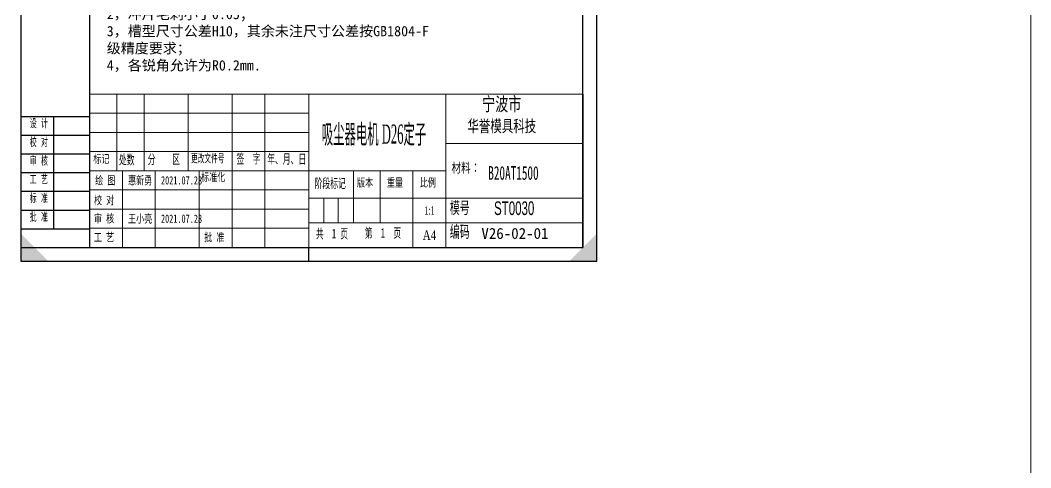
# Model space of a CAD drawing. Header units: millimetres. Extents: x 2517 to 77584, y 486 to 45347.
# Drawn here: x 2979.3 to 3117.5, y 1010.4 to 1071.7 of the extents above; entities that cross this region are included whole.
import ezdxf
from ezdxf.enums import TextEntityAlignment as Align

# ---------------------------------------------------------------- set-up
doc = ezdxf.new("R2010")
doc.units = ezdxf.units.MM
doc.linetypes.add('SLD-实线', pattern=[0])
for name, color, linetype in [('01', 7, 'Continuous'), ('02', 1, 'Continuous'), ('DIM', 3, 'Continuous')]:
    doc.layers.add(name, color=color, linetype=linetype)
doc.layers.add('尺寸标注', color=2, linetype='Continuous', lineweight=9)
doc.styles.add('HZ', font='times.ttf', dxfattribs={"width": 0.8})
doc.styles.add('SLDTEXTSTYLE0', font='TXT', dxfattribs={"width": 0.7, "bigfont": 'bigfont'})
doc.styles.add('SLDTEXTSTYLE3', font='TXT', dxfattribs={"width": 0.6, "bigfont": 'bigfont'})
doc.styles.add('SLDTEXTSTYLE4', font='TXT', dxfattribs={"width": 0.7})
doc.styles.add('SLDTEXTSTYLE7', font='', dxfattribs={"width": 0.58})
doc.styles.get("Standard").update_dxf_attribs({"font": 'simfang.ttf'})
doc.styles.get('SLDTEXTSTYLE7').set_extended_font_data('SimSun')

# ---------------------------------------------------------------- blocks, each defined once
blk = doc.blocks.new('*U394')
at = {"layer": '01', "const_width": 0.5}
for points in [[(105, 297), (105, 287)], [(0, 148.5), (30, 148.5)], [(210, 148.5), (200, 148.5)], [(105, 0), (105, 5)]]:
    blk.add_lwpolyline(points, dxfattribs=at)
at = {"layer": '01'}
for points in [[(205, 292), (25, 292)], [(25, 292), (25, 5)], [(205, 5), (205, 292)], [(25, 5), (205, 5)]]:
    blk.add_lwpolyline(points, dxfattribs=at)
for points in [[(10, 297), (0, 297), (0, 287)], [(210, 287), (210, 297), (200, 297)], [(10, 0), (0, 0), (0, 10)], [(200, 0), (210, 0), (210, 10)]]:
    blk.add_solid(points, dxfattribs=at)
at = {"layer": '02'}
for points in [[(210, 297), (0, 297)], [(0, 297), (0, 0)], [(210, 0), (210, 297)], [(0, 0), (210, 0)]]:
    blk.add_lwpolyline(points, dxfattribs=at)

msp = doc.modelspace()

# ---------------------------------------------------------------- linework, layer by layer
at = {"color": 7, "linetype": 'SLD-实线', "lineweight": 15, "ltscale": 8}
for p, q in [((2988.7752, 1061.5665), (2988.7752, 1040.5665)), ((2988.7752, 1061.5665), (3056.2752, 1061.5665)), ((2992.5252, 1061.5665), (2992.5252, 1051.0665)), ((2996.2752, 1061.5665), (2996.2752, 1051.0665)), ((3002.2752, 1061.5665), (3002.2752, 1051.0665)), ((3008.2752, 1061.5665), (3008.2752, 1040.5665)), ((3012.7752, 1061.5665), (3012.7752, 1040.5665)), ((3018.7752, 1061.5665), (3018.7752, 1040.5665)), ((3037.5252, 1061.5665), (3037.5252, 1040.5665)), ((3037.5252, 1054.8165), (3056.2752, 1054.8165)), ((2988.7752, 1053.6915), (3018.7752, 1053.6915)), ((2988.7752, 1051.0665), (3037.5252, 1051.0665)), ((2993.2752, 1051.0665), (2993.2752, 1040.5665)), ((2997.7752, 1051.0665), (2997.7752, 1040.5665)), ((3003.7752, 1051.0665), (3003.7752, 1040.5665)), ((3028.5252, 1051.0665), (3028.5252, 1043.9415)), ((3033.0252, 1051.0665), (3033.0252, 1043.9415)), ((2988.7752, 1048.4415), (3018.7752, 1048.4415)), ((3018.7752, 1047.3165), (3056.2752, 1047.3165)), ((3018.7752, 1043.9415), (3056.2752, 1043.9415)), ((3033.0252, 1043.9415), (3033.0252, 1040.5665)), ((2988.7752, 1040.5665), (3056.2752, 1040.5665))]:
    msp.add_line(p, q, dxfattribs=at)
msp.add_line((3056.2752, 1061.5665), (3056.2752, 1040.5665))
at = {"color": 7, "linetype": 'SLD-实线', "lineweight": 0, "ltscale": 8}
for p, q in [((2988.7752, 1058.9415), (3018.7752, 1058.9415)), ((2988.7752, 1056.3165), (3018.7752, 1056.3165)), ((3024.8856, 1051.0665), (3024.8856, 1043.9415)), ((3020.8088, 1047.3165), (3020.8088, 1043.9415)), ((3022.8088, 1047.3165), (3022.8088, 1043.9415)), ((2988.7752, 1045.8165), (3018.7752, 1045.8165)), ((2988.7752, 1043.1915), (3018.7752, 1043.1915))]:
    msp.add_line(p, q, dxfattribs=at)
at = {"layer": '01'}
for p, q in [((2979.4002, 1058.4933), (2988.7752, 1058.4933)), ((2983.9002, 1043.1274), (2983.9002, 1058.4933)), ((2979.4002, 1055.9323), (2988.7752, 1055.9323)), ((2979.4002, 1053.3713), (2988.7752, 1053.3713)), ((2979.4002, 1050.8104), (2988.7752, 1050.8104)), ((2979.4002, 1048.2494), (2988.7752, 1048.2494)), ((2979.4002, 1045.6884), (2988.7752, 1045.6884)), ((2979.4002, 1043.1274), (2988.7752, 1043.1274))]:
    msp.add_line(p, q, dxfattribs=at)
at = {"layer": '02'}
msp.add_line((2979.4002, 1040.5665), (2988.7752, 1040.5665), dxfattribs=at)
at = {"layer": '尺寸标注', "ltscale": 0.2}
msp.add_line((3117.5189, 486.3392), (3117.5189, 1718.264), dxfattribs=at)

# ---------------------------------------------------------------- block references
at = {"xscale": 0.375, "yscale": 0.375, "zscale": 0.375}
msp.add_blockref('*U394', (2979.4002, 1038.6915), dxfattribs=at)

# ---------------------------------------------------------------- texts
at = {"layer": 'DIM', "style": 'HZ'}
for s, height, width, p, p2 in [(' 吸尘器电机 D26定子 ', 2.625, 0.412605, (3020.1185, 1054.7716), (3035.2669, 1054.7716)), ('1:1', 1.125, 0.65021, (3034.5852, 1045.0665), (3035.9653, 1045.0665)), ('A4', 1.3125, 0.772193, (3034.3607, 1041.5977), (3036.1897, 1041.5977))]:
    msp.add_text(s, height=height, dxfattribs=dict(at, width=width)).set_placement(p, p2, align=Align.FIT)
at = {"layer": 'DIM', "insert": (2991.138, 1077.9263), "char_height": 1.40625, "width": 45.641052, "attachment_point": 1}
msp.add_mtext('技术要求：\\P1, 3槽沿圆周等分均布；\\P2，冲片毛刺小于0.05；\\P3，槽型尺寸公差H10，其余未注尺寸公差按GB1804-F级精度要求；\\P4，各锐角允许为R0.2mm.\\P   ', dxfattribs=at)
at = {"layer": 'DIM', "color": 7, "linetype": 'Continuous', "lineweight": 0, "ltscale": 8, "insert": (3038.9077, 1061.1369), "char_height": 1.875, "attachment_point": 1, "style": 'SLDTEXTSTYLE0'}
msp.add_mtext('{\\fSimSun|b0|i0|c134|p6;\\C2;\\c130814;    宁波市\\P\\fSimSun|b0|i0|c134|p2;\\H0.875x;\\C0;  华誉模具科技}', dxfattribs=at)
at = {"layer": 'DIM', "color": 3, "linetype": 'Continuous', "lineweight": 0, "ltscale": 8, "attachment_point": 1}
for s, insert, char_height, style in [('设 计', (2980.6017, 1058.0272), 1.125, 'SLDTEXTSTYLE3'), ('校 对', (2980.6017, 1055.4662), 1.125, 'SLDTEXTSTYLE3'), ('标记', (2989.2968, 1053.1403), 1.125, 'SLDTEXTSTYLE0'), ('审 核', (2980.6017, 1052.9052), 1.125, 'SLDTEXTSTYLE3'), ('材料：', (3038.2947, 1052.1726), 1.5, 'SLDTEXTSTYLE0'), ('工 艺', (2980.6017, 1050.3443), 1.125, 'SLDTEXTSTYLE3'), ('绘 图', (2989.557, 1050.3138), 1.125, 'SLDTEXTSTYLE4'), ('惠新勇', (2994.057, 1050.3138), 1.125, 'SLDTEXTSTYLE4'), ('标准化', (3004.0481, 1050.6466), 1.125, 'SLDTEXTSTYLE0'), ('{\\fSimSun|b0|i0|c134|p32;B20AT1500}', (3043.3196, 1051.7026), 1.875, 'SLDTEXTSTYLE3'), ('2021.07.28', (2998.557, 1050.3138), 1.125, 'SLDTEXTSTYLE4'), ('版本', (3025.3655, 1049.8968), 1.125, 'SLDTEXTSTYLE0'), ('重量', (3029.4692, 1049.8968), 1.125, 'SLDTEXTSTYLE0'), ('比例', (3033.9591, 1049.9026), 1.125, 'SLDTEXTSTYLE0'), ('标 准', (2980.6017, 1047.7833), 1.125, 'SLDTEXTSTYLE3'), ('校 对', (2989.4045, 1047.5785), 1.125, 'SLDTEXTSTYLE4'), ('模号', (3038.0685, 1046.8723), 1.875, 'SLDTEXTSTYLE3'), ('{\\fArial|b0|i0|c0|p32;ST0030}', (3044.114, 1046.8723), 1.875, 'SLDTEXTSTYLE3'), ('批 准', (2980.6017, 1045.2223), 1.125, 'SLDTEXTSTYLE3'), ('审 核', (2989.3919, 1045.084), 1.125, 'SLDTEXTSTYLE4'), ('{\\fSimSun|b0|i0|c134|p32;王小亮}', (2994.057, 1045.0638), 1.125, 'SLDTEXTSTYLE4'), ('2021.07.28', (2998.557, 1045.0638), 1.125, 'SLDTEXTSTYLE4'), ('编码{\\fArial|b0|i0|c0|p32;}', (3038.0685, 1043.5874), 1.875, 'SLDTEXTSTYLE3'), ('工 艺', (2989.3765, 1042.5024), 1.125, 'SLDTEXTSTYLE4'), ('批 准', (3004.4673, 1042.5148), 1.125, 'SLDTEXTSTYLE4'), ('{\\fFangSong|b0|i0|c134|p49;\\W1;\\C256;V26-02-01}', (3042.3758, 1043.2336), 1.5, 'SLDTEXTSTYLE3')]:
    msp.add_mtext(s, dxfattribs=dict(at, insert=insert, char_height=char_height, style=style))
at = {"layer": 'DIM', "color": 3, "attachment_point": 1, "style": 'SLDTEXTSTYLE7'}
for s, insert, char_height, width in [('处数', (2992.8126, 1053.2496), 1.3125, 3.122339), ('分    区', (2996.7459, 1053.2902), 1.3125, 4.987629), ('更改文件号', (3002.6662, 1053.3307), 1.125, 5.271482), ('签  字', (3008.8887, 1053.3749), 1.3125, 3.682923), ('年、月、日', (3013.0875, 1053.3307), 1.3125, 5.312037), ('阶段标记', (3019.5772, 1050.0068), 1.3125, 4.853084), (' 共  1 页', (3019.1652, 1043.1057), 1.3125, 5.01124), ('第  1  页', (3026.4253, 1043.2002), 1.3125, 5.048589)]:
    msp.add_mtext(s, dxfattribs=dict(at, insert=insert, char_height=char_height, width=width))

doc.saveas('drawing.dxf')
